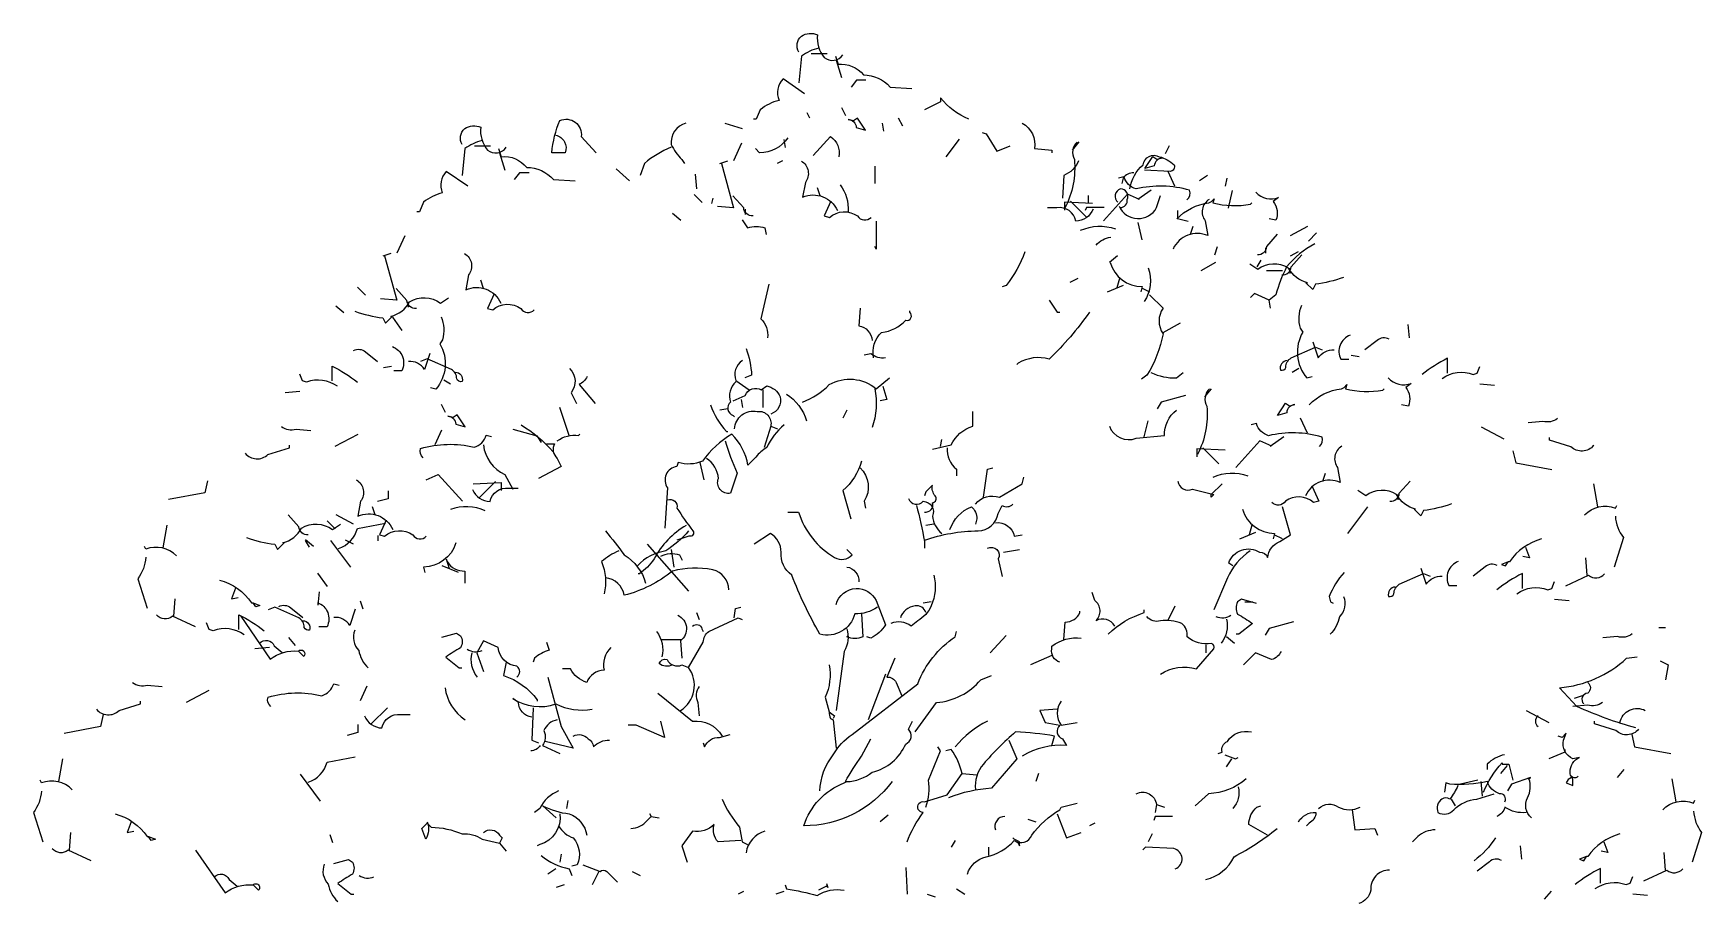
# Model space of a CAD drawing. Header units: millimetres. Extents: x 449.119 to 449.613, y 2605.09 to 2605.348.
import ezdxf

# ---------------------------------------------------------------- set-up
doc = ezdxf.new("R2010")
doc.units = ezdxf.units.MM
doc.header["$LTSCALE"] = 10
doc.layers.add('Vegetais', color=94, linetype='Continuous')

msp = doc.modelspace()

# ---------------------------------------------------------------- linework, layer by layer
at = {"layer": 'Vegetais'}
for points in [[(449.34562, 2605.34198, -0.355026), (449.34641, 2605.34675, -0.242432), (449.35118, 2605.34714, 0.21286), (449.35317, 2605.34039, 0.442368), (449.35873, 2605.34118)], [(449.35158, 2605.34317, 0.099014), (449.34641, 2605.34079), (449.34562, 2605.33284)], [(449.35646, 2605.34079), (449.35725, 2605.3384, -0.255371), (449.3648, 2605.33522, -0.209656), (449.37275, 2605.33165), (449.37911, 2605.33125)], [(449.34732, 2605.32966), (449.34096, 2605.33403, 0.302765), (449.33977, 2605.32767, 0.118973), (449.33421, 2605.32489), (449.33302, 2605.32211), (449.33222, 2605.32211)], [(449.396, 2605.32212, -0.129364), (449.38765, 2605.32848), (449.38765, 2605.32729), (449.38288, 2605.3249)], [(449.36187, 2605.32164), (449.36028, 2605.32204, -0.369919), (449.36267, 2605.31965), (449.36545, 2605.31886), (449.36306, 2605.32243), (449.36187, 2605.32164)], [(449.2458, 2605.31457, -0.355026), (449.24659, 2605.31934, -0.242432), (449.25136, 2605.31974, 0.21286), (449.25335, 2605.31298, 0.442368), (449.25891, 2605.31378)], [(449.27361, 2605.31735, -0.45993), (449.27639, 2605.31219), (449.27242, 2605.31219, -0.078461), (449.2748, 2605.32173, -0.581558), (449.28116, 2605.31696), (449.28553, 2605.31219)], [(449.31215, 2605.32093, 0.35997), (449.30778, 2605.31457, 0.077301), (449.31096, 2605.3102), (449.31176, 2605.30901)], [(449.41189, 2605.32093, -0.324173), (449.41547, 2605.31338), (449.42063, 2605.31298), (449.42063, 2605.31219)], [(449.25176, 2605.31576, 0.099014), (449.24659, 2605.31338), (449.2458, 2605.30543)], [(449.25664, 2605.31338), (449.25743, 2605.311, -0.255371), (449.26498, 2605.30782, -0.209656), (449.27293, 2605.30424), (449.27929, 2605.30384)], [(449.30778, 2605.31378, 0.073669), (449.29984, 2605.30901), (449.29864, 2605.30543)], [(449.34235, 2605.31656, -0.259125), (449.33401, 2605.31219), (449.33282, 2605.31338)], [(449.3499, 2605.31139), (449.35507, 2605.31696, -0.300629), (449.35745, 2605.311)], [(449.42811, 2605.31534, 0.345184), (449.42732, 2605.31017, -0.144333), (449.42454, 2605.29587)], [(449.34638, 2605.30972, -0.445923), (449.34757, 2605.30336), (449.34677, 2605.29899, -0.410477), (449.3571, 2605.29502)], [(449.42858, 2605.3098, -0.195877), (449.42421, 2605.30543), (449.42381, 2605.29868)], [(449.44376, 2605.30146, -0.181885), (449.44773, 2605.30861, -0.535172), (449.4525, 2605.311, -0.119873), (449.45687, 2605.30861, -0.535172), (449.45568, 2605.30663), (449.44813, 2605.30702)], [(449.45181, 2605.31025), (449.4534, 2605.31064, 0.369919), (449.45101, 2605.30826), (449.44823, 2605.30747), (449.45062, 2605.31104), (449.45181, 2605.31025)], [(449.2475, 2605.30225), (449.24114, 2605.30663, 0.302765), (449.23995, 2605.30027, 0.118973), (449.23439, 2605.29749), (449.2332, 2605.29471), (449.2324, 2605.29471)], [(449.35785, 2605.30265, -0.184021), (449.36023, 2605.29471)], [(449.4607, 2605.29825, 0.302765), (449.46149, 2605.30104, 0.131454), (449.4456, 2605.30143, -0.248367), (449.44202, 2605.30501), (449.44043, 2605.30461)], [(449.44495, 2605.30623, 0.265564), (449.44177, 2605.30464), (449.44137, 2605.30305)], [(449.33207, 2605.29343, -0.4142), (449.32929, 2605.29581), (449.32611, 2605.29939)], [(449.35512, 2605.2978), (449.35313, 2605.29343), (449.35472, 2605.29303, -0.344315), (449.36306, 2605.29343, 0.496017), (449.36704, 2605.29303)], [(449.44098, 2605.2959, 0.463791), (449.44296, 2605.29828, 0.566177), (449.44098, 2605.30146, 0.582718), (449.44018, 2605.29749)], [(449.44058, 2605.2963, 0.618027), (449.4517, 2605.2959), (449.4529, 2605.29947)], [(449.4673, 2605.29833, 0.445923), (449.46611, 2605.29197), (449.46691, 2605.2876, 0.410477), (449.45658, 2605.28363)], [(449.45766, 2605.29255, -0.17128), (449.4672, 2605.29731), (449.468, 2605.29771), (449.46879, 2605.29851), (449.46839, 2605.29731, 0.105042), (449.47952, 2605.29692), (449.47992, 2605.29731)], [(449.48111, 2605.30049, 0.312363), (449.48786, 2605.2989), (449.48627, 2605.29771, -0.268112), (449.48707, 2605.29215), (449.48508, 2605.29255)], [(449.43288, 2605.29547, -0.300507), (449.42772, 2605.2919, 0.403961), (449.42215, 2605.29587), (449.41937, 2605.29587)], [(449.32884, 2605.29232), (449.33043, 2605.28994, -0.154739), (449.3356, 2605.28994), (449.336, 2605.28795)], [(449.42916, 2605.28919, -0.192032), (449.43949, 2605.28959)], [(449.48161, 2605.28204, 0.4142), (449.48439, 2605.28442), (449.48757, 2605.288)], [(449.41268, 2605.28278, -0.077942), (449.40712, 2605.27285), (449.40593, 2605.27245)], [(449.43374, 2605.28477, -0.178345), (449.43811, 2605.28716)], [(449.49859, 2605.28517, 0.093674), (449.49025, 2605.27841, 0.048264), (449.48707, 2605.27007), (449.48508, 2605.26848)], [(449.24656, 2605.28231, -0.445923), (449.24775, 2605.27596), (449.24695, 2605.27159, -0.410477), (449.25729, 2605.26761)], [(449.4379, 2605.27965, 0.333328), (449.44744, 2605.2725), (449.44704, 2605.27091)], [(449.44924, 2605.27802, -0.227325), (449.44805, 2605.26808)], [(449.50711, 2605.27521, -0.055847), (449.49876, 2605.27322), (449.49797, 2605.27163), (449.49598, 2605.27362), (449.49638, 2605.27362, -0.201935), (449.49082, 2605.27799, 0.302765), (449.48168, 2605.27759), (449.47929, 2605.27918)], [(449.48883, 2605.276, 0.4142), (449.49161, 2605.27839), (449.49479, 2605.28196)], [(449.33679, 2605.27325), (449.33441, 2605.26292, -0.236053), (449.33639, 2605.25735)], [(449.21397, 2605.26523, 0.055847), (449.22232, 2605.26324), (449.22311, 2605.26165), (449.2251, 2605.26364), (449.2247, 2605.26364, 0.201935), (449.23027, 2605.26801, -0.302765), (449.2394, 2605.26761), (449.24179, 2605.2692)], [(449.23225, 2605.26602, -0.4142), (449.22947, 2605.26841), (449.22629, 2605.27198)], [(449.2553, 2605.27039), (449.25331, 2605.26602), (449.2549, 2605.26563, -0.344315), (449.26325, 2605.26602, 0.496017), (449.26722, 2605.26563)], [(449.44964, 2605.27007), (449.45361, 2605.2661, 0.316574), (449.45361, 2605.25855, -0.08902), (449.44884, 2605.24623), (449.44725, 2605.24504)], [(449.2396, 2605.26353, -0.173203), (449.24, 2605.25678), (449.23921, 2605.25559, -0.321259), (449.23801, 2605.24208), (449.23643, 2605.24247)], [(449.36381, 2605.2661), (449.36341, 2605.26093, -0.335129), (449.36739, 2605.25656)], [(449.36778, 2605.25139, -0.25499), (449.37017, 2605.25894, 0.179001), (449.37732, 2605.26252, 0.80217), (449.37851, 2605.2649), (449.37851, 2605.2653)], [(449.43176, 2605.2649, -0.047058), (449.41984, 2605.251, 0.209167), (449.4107, 2605.2498), (449.4103, 2605.24941)], [(449.49464, 2605.26694, 0.173203), (449.49424, 2605.26018), (449.49504, 2605.25899, 0.321259), (449.49623, 2605.24548), (449.49782, 2605.24588)], [(449.50909, 2605.25812, 0.444946), (449.50631, 2605.25097), (449.5087, 2605.25097)], [(449.21363, 2605.25353, -0.323349), (449.2172, 2605.25313), (449.22078, 2605.25035)], [(449.22515, 2605.25472, -0.444946), (449.22793, 2605.24757), (449.22555, 2605.24757)], [(449.33003, 2605.25418, -0.077942), (449.33162, 2605.24623), (449.32964, 2605.24543)], [(449.49042, 2605.25057, 0.489075), (449.48843, 2605.24779, 0.4142), (449.49002, 2605.24858, -0.276978), (449.49161, 2605.25137), (449.49876, 2605.25455), (449.50075, 2605.25375)], [(449.49797, 2605.25613), (449.49956, 2605.25137, -0.271149), (449.50433, 2605.25375)], [(449.52062, 2605.25693, 0.323349), (449.51704, 2605.25653), (449.51347, 2605.25375)], [(449.20726, 2605.24458), (449.20726, 2605.24895, -0.051849), (449.21481, 2605.24418)], [(449.23628, 2605.25273), (449.23469, 2605.24796, 0.271149), (449.22992, 2605.25035)], [(449.24383, 2605.24717, -0.489075), (449.24581, 2605.24439, -0.4142), (449.24422, 2605.24518, 0.276978), (449.24263, 2605.24796), (449.23548, 2605.25114), (449.23349, 2605.25035)], [(449.2777, 2605.24822, -0.387436), (449.2781, 2605.24106), (449.27969, 2605.23788)], [(449.32896, 2605.25061, 0.362045), (449.32697, 2605.24465), (449.33095, 2605.24187)], [(449.37136, 2605.25139, -0.205246), (449.36699, 2605.25259), (449.365, 2605.25219)], [(449.53796, 2605.24689), (449.53796, 2605.25126, 0.051849), (449.53041, 2605.24649)], [(449.53637, 2605.2453, -0.249771), (449.54551, 2605.24649), (449.5467, 2605.24689), (449.54749, 2605.24887)], [(449.20885, 2605.24299, 0.249771), (449.19971, 2605.24418), (449.19852, 2605.24458), (449.19772, 2605.24657)], [(449.28286, 2605.24583, -0.17128), (449.28048, 2605.24345), (449.28525, 2605.23788)], [(449.32697, 2605.24425, 0.302765), (449.32538, 2605.23829, 0.582718), (449.32618, 2605.23432), (449.32658, 2605.23392)], [(449.34672, 2605.23828, 0.105927), (449.35467, 2605.24345, -0.314423), (449.36858, 2605.24225), (449.37255, 2605.24543)], [(449.45003, 2605.24702, 0.111496), (449.45758, 2605.24543), (449.45957, 2605.24702)], [(449.49692, 2605.23749, -0.17128), (449.50646, 2605.24225), (449.50725, 2605.24265), (449.50805, 2605.24345), (449.50765, 2605.24225, 0.105042), (449.51878, 2605.24186), (449.51917, 2605.24225)], [(449.52037, 2605.24543, 0.312363), (449.52712, 2605.24384), (449.52553, 2605.24265, -0.268112), (449.52633, 2605.23709), (449.52434, 2605.23749)], [(449.32618, 2605.23869), (449.32976, 2605.24028, -0.458542), (449.33452, 2605.24187), (449.33611, 2605.24306, -0.25296), (449.34009, 2605.23988, -0.394608), (449.3373, 2605.23472)], [(449.34196, 2605.24067, -0.180939), (449.34792, 2605.23272)], [(449.36818, 2605.24225, -0.131805), (449.36739, 2605.23073)], [(449.46737, 2605.24223, 0.345184), (449.46658, 2605.23706, -0.144333), (449.4638, 2605.22276)], [(449.24318, 2605.23373), (449.24159, 2605.23413, -0.369919), (449.24397, 2605.23175), (449.24676, 2605.23095), (449.24437, 2605.23453), (449.24318, 2605.23373)], [(449.31942, 2605.2375, 0.105667), (449.32419, 2605.22955), (449.32459, 2605.22955)], [(449.32658, 2605.23035, -0.45993), (449.33333, 2605.23551, -0.525085), (449.3373, 2605.23114), (449.33929, 2605.23035)], [(449.38527, 2605.22437), (449.39083, 2605.22557, -0.219635), (449.39719, 2605.23113), (449.39719, 2605.2355)], [(449.43772, 2605.23113, 0.4142), (449.44566, 2605.22755), (449.45401, 2605.22835, -0.236053), (449.45758, 2605.2359)], [(449.49106, 2605.23713), (449.49265, 2605.23753, 0.369919), (449.49027, 2605.23515), (449.48749, 2605.23435), (449.48987, 2605.23793), (449.49106, 2605.23713)], [(449.57054, 2605.23338, -0.236053), (449.56617, 2605.23258), (449.5618, 2605.23218)], [(449.19223, 2605.23107, 0.236053), (449.1966, 2605.23028), (449.20097, 2605.22988)], [(449.23429, 2605.22174, -0.302765), (449.23349, 2605.22452, -0.131454), (449.24939, 2605.22492, 0.248367), (449.25297, 2605.22849), (449.25455, 2605.2281)], [(449.26328, 2605.23153, -0.076462), (449.27282, 2605.22358)], [(449.27401, 2605.22676, -0.212204), (449.28037, 2605.22835), (449.28076, 2605.22874)], [(449.34128, 2605.23154, 0.109772), (449.33611, 2605.22478, 0.099014), (449.33293, 2605.222), (449.33055, 2605.21962, 0.154739), (449.32578, 2605.22876, 0.100357), (449.31704, 2605.22081, -0.1866), (449.30989, 2605.22041), (449.30949, 2605.21922, 0.563934), (449.30671, 2605.21286), (449.30591, 2605.20094)], [(449.49996, 2605.22514, 0.302765), (449.50075, 2605.22792, 0.131454), (449.48486, 2605.22832, -0.248367), (449.48128, 2605.2319), (449.47969, 2605.2315)], [(449.1815, 2605.22312, 0.429047), (449.18825, 2605.22273), (449.19461, 2605.22471), (449.19461, 2605.22551)], [(449.25215, 2605.22557, 0.264893), (449.25851, 2605.21682), (449.2609, 2605.21245)], [(449.27083, 2605.22596), (449.27321, 2605.22596, 0.343094), (449.27401, 2605.22159), (449.2752, 2605.21921), (449.26845, 2605.21563)], [(449.32379, 2605.22677, 0.03653), (449.32737, 2605.21723), (449.32538, 2605.21127, -0.59523), (449.32181, 2605.21564, 0.236053), (449.31823, 2605.2216)], [(449.38964, 2605.22477, 0.253922), (449.39242, 2605.21841), (449.39242, 2605.21643)], [(449.50656, 2605.22521, 0.445923), (449.50537, 2605.21886), (449.50616, 2605.21449, 0.410477), (449.49583, 2605.21051)], [(449.58127, 2605.22543, -0.429047), (449.57451, 2605.22503), (449.56815, 2605.22702), (449.56815, 2605.22781)], [(449.36421, 2605.2208, -0.154816), (449.35864, 2605.21206), (449.36103, 2605.20371)], [(449.36381, 2605.21881, -0.359619), (449.365, 2605.20888), (449.3654, 2605.20689)], [(449.21452, 2605.21524, -0.445923), (449.21571, 2605.20888), (449.21492, 2605.20451, -0.410477), (449.22525, 2605.20053)], [(449.38288, 2605.2057, 0.548935), (449.38527, 2605.20848, 0.618027), (449.38606, 2605.21047, -0.236053), (449.38527, 2605.21365), (449.38328, 2605.21166), (449.38288, 2605.21047)], [(449.39798, 2605.20808, -0.32045), (449.40513, 2605.21007), (449.41189, 2605.21404), (449.41229, 2605.21603)], [(449.45798, 2605.21484, 0.486771), (449.46235, 2605.21245), (449.46871, 2605.21086), (449.46792, 2605.21007), (449.46792, 2605.21086), (449.47109, 2605.21404)], [(449.46842, 2605.21607, -0.192032), (449.47875, 2605.21647)], [(449.52087, 2605.20892, 0.4142), (449.52365, 2605.21131), (449.52683, 2605.21488)], [(449.24894, 2605.21238, 0.300507), (449.25411, 2605.2088, -0.403961), (449.25967, 2605.21278), (449.26245, 2605.21278)], [(449.30671, 2605.20929, -0.618027), (449.30949, 2605.2069, 0.027756), (449.31426, 2605.20015, -0.720749), (449.31307, 2605.19856), (449.30949, 2605.19737)], [(449.37811, 2605.20967, 0.544022), (449.38249, 2605.20888, -0.535172), (449.38527, 2605.20451, 0.211273), (449.38805, 2605.19934)], [(449.49782, 2605.21329), (449.49981, 2605.20892), (449.49822, 2605.20853, 0.344315), (449.48987, 2605.20892, -0.496017), (449.4859, 2605.20853)], [(449.53914, 2605.20813, -0.055847), (449.5308, 2605.20614), (449.53001, 2605.20455), (449.52802, 2605.20654), (449.52842, 2605.20654, -0.201935), (449.52285, 2605.21091, 0.302765), (449.51371, 2605.21051), (449.51133, 2605.2121)], [(449.20022, 2605.19894, -0.4142), (449.19743, 2605.20133), (449.19426, 2605.2049)], [(449.25267, 2605.2061, 0.192032), (449.24234, 2605.20649)], [(449.34235, 2605.2057), (449.34553, 2605.2057, 0.183685), (449.35626, 2605.19219, 0.345184), (449.36143, 2605.19298), (449.35984, 2605.19457)], [(449.3805, 2605.20769, -0.023788), (449.38288, 2605.19696), (449.38288, 2605.19497)], [(449.38288, 2605.19735, -0.08136), (449.39878, 2605.20014, 0.35553), (449.40474, 2605.2053), (449.40593, 2605.20769, 0.369919), (449.40911, 2605.20808)], [(449.39043, 2605.20053, -0.211075), (449.39679, 2605.20729, -0.226822), (449.39838, 2605.20371), (449.39798, 2605.20212)], [(449.47427, 2605.1898), (449.47308, 2605.1906, -0.48967), (449.48222, 2605.19378, -0.386597), (449.4846, 2605.19219, -0.276978), (449.48818, 2605.19696), (449.49136, 2605.19894), (449.48898, 2605.20729)], [(449.47716, 2605.20654, 0.333328), (449.48669, 2605.19939), (449.4863, 2605.1978)], [(449.57855, 2605.20488, -0.299759), (449.58769, 2605.20686), (449.58808, 2605.20766)], [(449.58769, 2605.20448, 0.151367), (449.59007, 2605.19812), (449.58729, 2605.18938)], [(449.18194, 2605.19815, 0.055847), (449.19028, 2605.19616), (449.19108, 2605.19457), (449.19306, 2605.19656), (449.19267, 2605.19656, 0.201935), (449.19823, 2605.20093, -0.302765), (449.20737, 2605.20053), (449.20975, 2605.20212)], [(449.20921, 2605.1949, 0.253433), (449.21477, 2605.20086), (449.22311, 2605.20245)], [(449.22326, 2605.20331), (449.22128, 2605.19894), (449.22286, 2605.19855, -0.344315), (449.23121, 2605.19894, 0.496017), (449.23518, 2605.19855)], [(449.28831, 2605.20014, -0.01561), (449.29388, 2605.19298, -0.189377), (449.30023, 2605.18464)], [(449.31295, 2605.20014, -0.07106), (449.30619, 2605.19418, 0.170273), (449.29785, 2605.1898)], [(449.31227, 2605.20174, 0.14212), (449.30274, 2605.1918, -0.090897), (449.29836, 2605.18743), (449.29797, 2605.18743)], [(449.36898, 2605.17749, -0.147995), (449.36222, 2605.1755, -0.417343), (449.35189, 2605.16954, -0.03801), (449.34354, 2605.18702, -0.261322), (449.34037, 2605.19378, 0.276978), (449.33719, 2605.19934), (449.33242, 2605.19616)], [(449.40394, 2605.20252, -0.403961), (449.40951, 2605.19855), (449.41189, 2605.19894)], [(449.16118, 2605.19271, 0.299759), (449.15204, 2605.19469), (449.15165, 2605.19549)], [(449.24392, 2605.19656, -0.333328), (449.23439, 2605.18941), (449.23479, 2605.18782)], [(449.29229, 2605.19418, 0.078461), (449.28712, 2605.191, -0.165543), (449.28792, 2605.18146)], [(449.40156, 2605.19497, -0.75), (449.40474, 2605.19179), (449.40593, 2605.18663)], [(449.47944, 2605.19418, 0.136459), (449.47268, 2605.18623), (449.46871, 2605.17669)], [(449.56583, 2605.19772, 0.178345), (449.5563, 2605.19097), (449.5559, 2605.19097)], [(449.15204, 2605.19231, -0.151367), (449.14966, 2605.18595), (449.15244, 2605.17721)], [(449.24143, 2605.191, 0.276978), (449.24659, 2605.18822), (449.24659, 2605.18464)], [(449.32487, 2605.18265, 0.343094), (449.3201, 2605.18861, 0.102509), (449.30818, 2605.18822, -0.111099), (449.29388, 2605.18106, 0.334427), (449.28831, 2605.18623)], [(449.30472, 2605.1926, -0.207977), (449.31028, 2605.193), (449.31108, 2605.19141)], [(449.35984, 2605.18941, -0.392685), (449.36341, 2605.18504)], [(449.53001, 2605.18905), (449.53159, 2605.18429, -0.271149), (449.53636, 2605.18667)], [(449.54113, 2605.19104, 0.444946), (449.53835, 2605.18389), (449.54073, 2605.18389)], [(449.55265, 2605.18985, 0.323349), (449.54908, 2605.18945), (449.5455, 2605.18667)], [(449.1739, 2605.18555, -0.178345), (449.18343, 2605.1788), (449.18383, 2605.1788)], [(449.38566, 2605.18702, -0.169403), (449.38487, 2605.17788, -0.162277), (449.3809, 2605.17351), (449.37891, 2605.17192, 0.255692), (449.37295, 2605.17272)], [(449.50725, 2605.18782, 0.090164), (449.50288, 2605.18067), (449.50328, 2605.17908), (449.50407, 2605.17868)], [(449.52246, 2605.18349, 0.489075), (449.52047, 2605.18071, 0.4142), (449.52206, 2605.18151, -0.276978), (449.52365, 2605.18429), (449.5308, 2605.18747), (449.53279, 2605.18667)], [(449.56012, 2605.18309), (449.56012, 2605.18747, 0.051849), (449.55257, 2605.1827)], [(449.55853, 2605.18151, -0.249771), (449.56767, 2605.1827), (449.56886, 2605.18309), (449.56966, 2605.18508)], [(449.57298, 2605.18382), (449.57974, 2605.187, 0.4142), (449.58451, 2605.18739)], [(449.20299, 2605.17887, -0.444946), (449.20577, 2605.17172), (449.20338, 2605.17172)], [(449.35666, 2605.17828, -0.319077), (449.36262, 2605.18305, -0.288361), (449.36858, 2605.17947), (449.37136, 2605.17232, -0.138779), (449.36699, 2605.16835), (449.3658, 2605.16874)], [(449.43931, 2605.17192, 0.40065), (449.43374, 2605.17351, 0.469498), (449.43335, 2605.17947), (449.43255, 2605.18186)], [(449.48128, 2605.17865), (449.47691, 2605.17984), (449.47572, 2605.17905, 0.248367), (449.47572, 2605.17547, -0.023788), (449.48009, 2605.17269), (449.47611, 2605.16951), (449.47532, 2605.16951)], [(449.50711, 2605.18064, -0.300247), (449.50592, 2605.17468, -0.159302), (449.50313, 2605.16951)], [(449.16675, 2605.17165), (449.15999, 2605.17482, -0.4142), (449.15522, 2605.17522)], [(449.17961, 2605.17092), (449.17961, 2605.17529, -0.051849), (449.18716, 2605.17053)], [(449.18019, 2605.17482), (449.18893, 2605.16211, -0.188675), (449.19727, 2605.16449)], [(449.19863, 2605.17351, -0.489075), (449.20061, 2605.17073, -0.4142), (449.19902, 2605.17153, 0.276978), (449.19743, 2605.17431), (449.19028, 2605.17749), (449.1883, 2605.17669)], [(449.19146, 2605.17768, -0.323349), (449.19504, 2605.17728), (449.19862, 2605.1745)], [(449.21411, 2605.17688), (449.21252, 2605.17212, 0.271149), (449.20775, 2605.1745)], [(449.30977, 2605.1751, -0.566177), (449.31056, 2605.16755), (449.31096, 2605.16239)], [(449.31056, 2605.14689, 0.434082), (449.31295, 2605.15961), (449.31732, 2605.16716, -0.201935), (449.31891, 2605.17033), (449.32765, 2605.17431), (449.32884, 2605.17391)], [(449.36421, 2605.1755), (449.3646, 2605.16874, -0.219635), (449.35984, 2605.16874), (449.36023, 2605.16914)], [(449.38328, 2605.1759, 0.38205), (449.3801, 2605.17788, 0.297256), (449.37573, 2605.17431)], [(449.42421, 2605.16795), (449.4246, 2605.17312, 0.302765), (449.42898, 2605.1759), (449.42898, 2605.17629)], [(449.43732, 2605.16954, -0.117981), (449.44805, 2605.1759), (449.44805, 2605.17669)], [(449.45282, 2605.15762, -0.222809), (449.46354, 2605.15921), (449.46871, 2605.16517, 0.4142), (449.46792, 2605.16676, -0.236053), (449.46076, 2605.16874, 0.243835), (449.45917, 2605.17272, 0.109772), (449.45282, 2605.17351, -0.333328), (449.44884, 2605.17471)], [(449.47373, 2605.17507, -0.265564), (449.46936, 2605.17468)], [(449.47239, 2605.17396, -0.236053), (449.4708, 2605.1668)], [(449.1812, 2605.16933, 0.249771), (449.17206, 2605.17053), (449.17087, 2605.17092), (449.17007, 2605.17291)], [(449.21397, 2605.17066, 0.300247), (449.21517, 2605.1647, 0.159302), (449.21795, 2605.15953)], [(449.2398, 2605.16867), (449.24417, 2605.16986), (449.24537, 2605.16907, -0.248367), (449.24537, 2605.16549, 0.023788), (449.24099, 2605.16271), (449.24497, 2605.15953), (449.24576, 2605.15953)], [(449.30341, 2605.17033, -0.236053), (449.305, 2605.16278)], [(449.31414, 2605.17192, -0.566177), (449.31692, 2605.17113), (449.31732, 2605.17033)], [(449.35189, 2605.12305, -0.163834), (449.35586, 2605.13378, -0.125641), (449.36143, 2605.13974), (449.3809, 2605.15484, -0.154633), (449.39202, 2605.16874), (449.39242, 2605.17033)], [(449.35984, 2605.17113, -0.220123), (449.35904, 2605.16437), (449.35666, 2605.14689)], [(449.5927, 2605.16958, -0.236053), (449.58833, 2605.16879), (449.58396, 2605.16839)], [(449.18575, 2605.16688, -0.535172), (449.19012, 2605.16608), (449.19251, 2605.1641)], [(449.19727, 2605.16449, -1), (449.19886, 2605.1629), (449.19727, 2605.16449)], [(449.24735, 2605.1651, 0.265564), (449.25172, 2605.1647)], [(449.26209, 2605.15682, 0.5), (449.26209, 2605.16, -0.358765), (449.25652, 2605.16557), (449.25215, 2605.16755), (449.25017, 2605.16398), (449.25215, 2605.15841)], [(449.27083, 2605.16716), (449.27162, 2605.16477, 0.104111), (449.26725, 2605.16239), (449.26686, 2605.1612)], [(449.2899, 2605.16557, 0.259125), (449.28792, 2605.15881, 0.302765), (449.28275, 2605.15524, -0.201935), (449.27798, 2605.15921), (449.2756, 2605.15921)], [(449.42301, 2605.1612, -0.382629), (449.42063, 2605.16517), (449.42063, 2605.16596, -0.192581), (449.42937, 2605.16835)], [(449.48858, 2605.16437, -0.236053), (449.4858, 2605.16199), (449.48103, 2605.16398), (449.47745, 2605.1604)], [(449.24869, 2605.16398, 0.236053), (449.25028, 2605.15682)], [(449.25891, 2605.1612), (449.25811, 2605.15722, -0.162277), (449.26805, 2605.15007), (449.26805, 2605.14967)], [(449.30818, 2605.1604, -0.291199), (449.30421, 2605.1608, -0.4142), (449.30659, 2605.16199, 0.4142), (449.31096, 2605.1604), (449.31295, 2605.15961)], [(449.35467, 2605.1604, -0.146759), (449.35348, 2605.15086), (449.35467, 2605.14649), (449.35626, 2605.1453), (449.35586, 2605.14451)], [(449.37414, 2605.16239), (449.37176, 2605.15682, -0.276978), (449.37454, 2605.15524), (449.37613, 2605.15126)], [(449.59379, 2605.14173, -0.040146), (449.57631, 2605.14808), (449.57114, 2605.15365, 0.168442), (449.59101, 2605.16239), (449.59419, 2605.16278)], [(449.14812, 2605.15522, 0.236053), (449.15249, 2605.15443), (449.15687, 2605.15403)], [(449.18909, 2605.14808, -0.302765), (449.1883, 2605.15086, -0.131454), (449.20419, 2605.15126, 0.248367), (449.20777, 2605.15484), (449.20935, 2605.15444)], [(449.3801, 2605.14053), (449.38646, 2605.14927, 0.204681), (449.39957, 2605.15603), (449.40275, 2605.15722)], [(449.57949, 2605.15524, -0.5), (449.57949, 2605.15206, 0.630219), (449.5783, 2605.14888)], [(449.1374, 2605.14727, 0.429047), (449.14415, 2605.14688), (449.15051, 2605.14886), (449.15051, 2605.14966)], [(449.24075, 2605.15365, 0.213242), (449.24671, 2605.14411)], [(449.26646, 2605.1449, -0.359619), (449.26249, 2605.14927), (449.2609, 2605.15047, 0.240387), (449.27361, 2605.14888, 0.162277), (449.28434, 2605.14729)], [(449.30381, 2605.15206), (449.31414, 2605.14371, -0.306625), (449.32288, 2605.13934)], [(449.31613, 2605.15404, 0.302765), (449.31573, 2605.14927), (449.31613, 2605.1453)], [(449.42341, 2605.14967, 0.337067), (449.42341, 2605.14252), (449.42818, 2605.14331)], [(449.58386, 2605.14929, -0.236053), (449.57949, 2605.14849), (449.57512, 2605.14809)], [(449.2169, 2605.1453, 0.300507), (449.22207, 2605.14173, -0.403961), (449.22763, 2605.1457), (449.23041, 2605.1457)], [(449.35467, 2605.14649, 0.162277), (449.35507, 2605.14451), (449.35586, 2605.14411), (449.35666, 2605.13576)], [(449.42222, 2605.14729), (449.41705, 2605.14689), (449.41864, 2605.14331), (449.42301, 2605.14252, 0.582718), (449.42381, 2605.13855), (449.425, 2605.13656, 0.153336), (449.41189, 2605.13338)], [(449.56479, 2605.1453, 0.5), (449.56479, 2605.14212)], [(449.58902, 2605.14331, -0.506485), (449.59657, 2605.14689)], [(449.27401, 2605.14411, 0.25296), (449.27003, 2605.14093, -0.2798), (449.26964, 2605.13656), (449.2748, 2605.13418)], [(449.27878, 2605.13934, -0.336868), (449.28315, 2605.13855, -0.236053), (449.28474, 2605.13616, -0.201935), (449.28951, 2605.13815)], [(449.31732, 2605.13735), (449.31772, 2605.13616, -0.319077), (449.32209, 2605.13894), (449.32527, 2605.13974)], [(449.37335, 2605.12583, -0.233231), (449.34712, 2605.11272, -0.22673), (449.35904, 2605.12543), (449.35984, 2605.12583, 0.162277), (449.36739, 2605.12861, 0.236053), (449.37732, 2605.13696, 0.544022), (449.37811, 2605.14133), (449.37931, 2605.14371)], [(449.40156, 2605.14371, 0.107437), (449.39202, 2605.13616)], [(449.42063, 2605.13656), (449.42143, 2605.13934, 0.030624), (449.4099, 2605.14053, 0.043549), (449.40037, 2605.131, 0.206573), (449.39798, 2605.12345)], [(449.4699, 2605.13418), (449.47109, 2605.13457, -0.350769), (449.47268, 2605.13775, -0.319199), (449.47984, 2605.14053)], [(449.57671, 2605.12742, -0.80217), (449.57432, 2605.12861, -0.319077), (449.5771, 2605.13298), (449.57512, 2605.13259, -0.364258), (449.57233, 2605.13815), (449.57313, 2605.14014), (449.57194, 2605.13894), (449.57075, 2605.13934)], [(449.59459, 2605.14134, -0.429047), (449.58784, 2605.14094), (449.58148, 2605.14293), (449.58148, 2605.14372)], [(449.26896, 2605.13656, -0.276978), (449.26618, 2605.13497)], [(449.35944, 2605.12583, -0.023788), (449.36421, 2605.13338), (449.36699, 2605.13855)], [(449.38328, 2605.11828, 0.123093), (449.38407, 2605.12623), (449.38765, 2605.13497), (449.38686, 2605.13616)], [(449.39401, 2605.12822, 0.092926), (449.39083, 2605.13537), (449.38924, 2605.13497)], [(449.40792, 2605.13815), (449.4103, 2605.13259), (449.40275, 2605.12384, 0.076889), (449.39003, 2605.12106)], [(449.2002, 2605.12563, 0.253433), (449.20577, 2605.13159), (449.21411, 2605.13318)], [(449.54858, 2605.12265, -0.090164), (449.55414, 2605.13139), (449.55414, 2605.131), (449.55613, 2605.131), (449.55732, 2605.12623)], [(449.55486, 2605.13379, 0.15036), (449.54969, 2605.13101), (449.54969, 2605.12942)], [(449.13024, 2605.12343, 0.299759), (449.1211, 2605.12542), (449.12071, 2605.12621)], [(449.37772, 2605.10795, -0.07016), (449.38249, 2605.11669, -1.144211), (449.38288, 2605.11987), (449.38964, 2605.12186), (449.39401, 2605.12822), (449.39838, 2605.12782)], [(449.47825, 2605.12663, -0.169403), (449.46712, 2605.12225), (449.46315, 2605.11868)], [(449.54103, 2605.12464, -0.062256), (449.53864, 2605.12067, 0.333328), (449.53626, 2605.12067, 0.333328), (449.53507, 2605.11669, 0.355026), (449.53984, 2605.11749, -0.178345), (449.54659, 2605.12067), (449.55176, 2605.12225)], [(449.55494, 2605.11987, 0.618027), (449.55335, 2605.12225, -0.248367), (449.54977, 2605.12583, -0.062256), (449.53864, 2605.12504), (449.53745, 2605.12543), (449.53705, 2605.12265)], [(449.56288, 2605.1151, -0.364258), (449.56169, 2605.12106, 0.207977), (449.56209, 2605.12663), (449.56249, 2605.12702), (449.55692, 2605.12504), (449.55573, 2605.12305)], [(449.57472, 2605.12702, 0.265564), (449.57313, 2605.12543), (449.57512, 2605.12464), (449.57512, 2605.12663), (449.57472, 2605.12702)], [(449.1211, 2605.12304, -0.151367), (449.11872, 2605.11668), (449.1215, 2605.10794)], [(449.27441, 2605.12305, 0.183273), (449.26884, 2605.11788), (449.26725, 2605.11669)], [(449.32288, 2605.12067, 0.07106), (449.32805, 2605.11232), (449.32884, 2605.10795), (449.33043, 2605.10716)], [(449.44566, 2605.12225, -0.52124), (449.45162, 2605.11908), (449.45401, 2605.11828)], [(449.47586, 2605.12424, -0.265564), (449.47427, 2605.11788)], [(449.60174, 2605.1175, -0.299759), (449.61088, 2605.11948), (449.61128, 2605.12028)], [(449.14296, 2605.11628, -0.178345), (449.15249, 2605.10953), (449.15289, 2605.10953)], [(449.2748, 2605.11629, -0.374222), (449.26884, 2605.10716), (449.26805, 2605.10676)], [(449.26964, 2605.11868, 0.091797), (449.27758, 2605.11629, -0.275284), (449.28275, 2605.10994)], [(449.29586, 2605.11192, 0.21463), (449.30063, 2605.11431), (449.30182, 2605.1155), (449.30143, 2605.11629), (449.30182, 2605.1155), (449.30421, 2605.1151)], [(449.3956, 2605.09841, -0.261322), (449.40116, 2605.10358, 0.162277), (449.40951, 2605.10835, 0.489075), (449.41467, 2605.10994, -0.102448), (449.42301, 2605.11749), (449.42341, 2605.11828), (449.42818, 2605.11947)], [(449.40672, 2605.1155, 0.523941), (449.40394, 2605.11153)], [(449.4846, 2605.10994), (449.47904, 2605.11312, -0.218246), (449.48143, 2605.11828), (449.48262, 2605.11868)], [(449.49374, 2605.11391, -0.278625), (449.49891, 2605.11669, -0.276978), (449.49692, 2605.11351), (449.49613, 2605.11272)], [(449.4997, 2605.11788, -0.355026), (449.50566, 2605.11828, 0.253723), (449.51202, 2605.11828)], [(449.56129, 2605.11669, -0.192581), (449.55494, 2605.11828, -0.236053), (449.55255, 2605.1155)], [(449.61088, 2605.1171, 0.151367), (449.61327, 2605.11074), (449.61049, 2605.102)], [(449.23547, 2605.11391, -0.225418), (449.23507, 2605.10874), (449.23388, 2605.11192), (449.23547, 2605.11351), (449.23666, 2605.11232, -0.099731), (449.2458, 2605.11033, -0.178345), (449.25176, 2605.10874), (449.25692, 2605.10755)], [(449.25215, 2605.11073, -0.482834), (449.25692, 2605.10994), (449.25772, 2605.10914), (449.25692, 2605.10755), (449.25891, 2605.10517)], [(449.27441, 2605.11272, 0.186462), (449.27878, 2605.10914, -0.280411), (449.27997, 2605.1012), (449.27838, 2605.1008)], [(449.32845, 2605.10835), (449.32169, 2605.10795, -0.236053), (449.3205, 2605.11312, -0.24913), (449.31414, 2605.11113), (449.31096, 2605.10676), (449.31255, 2605.10199)], [(449.3356, 2605.11113, 0.300171), (449.33003, 2605.10477)], [(449.46633, 2605.09682, 0.228561), (449.47467, 2605.10358, 0.050552), (449.48739, 2605.11192)], [(449.53427, 2605.11153, 0.178864), (449.52911, 2605.10954), (449.52752, 2605.10795)], [(449.58903, 2605.11034, 0.178345), (449.57949, 2605.10359), (449.5791, 2605.10359)], [(449.13581, 2605.10237), (449.12905, 2605.10555, -0.4142), (449.12428, 2605.10595)], [(449.1668, 2605.10555), (449.17554, 2605.09284, -0.188675), (449.18389, 2605.09522)], [(449.40951, 2605.10835, -0.265564), (449.41109, 2605.10676), (449.41109, 2605.10795), (449.40951, 2605.10874), (449.40911, 2605.10914)], [(449.45719, 2605.1, 0.754288), (449.45679, 2605.10596), (449.44845, 2605.10636), (449.44765, 2605.10557)], [(449.55215, 2605.10914, -0.088837), (449.5458, 2605.10239)], [(449.20497, 2605.10139, 0.300247), (449.20616, 2605.09543, 0.159302), (449.20895, 2605.09026)], [(449.20777, 2605.10159), (449.21214, 2605.10278), (449.21333, 2605.10199, -0.248367), (449.21333, 2605.09841, 0.023788), (449.20896, 2605.09563), (449.21293, 2605.09245), (449.21373, 2605.09245)], [(449.26924, 2605.10398, 0.138504), (449.27758, 2605.1), (449.27838, 2605.09802)], [(449.28156, 2605.1012), (449.28672, 2605.09921, -0.4142), (449.28871, 2605.09921), (449.29189, 2605.09603)], [(449.55391, 2605.10247, 0.323349), (449.55034, 2605.10207), (449.54676, 2605.09929)], [(449.58332, 2605.09572), (449.58332, 2605.10009, 0.051849), (449.57577, 2605.09532)], [(449.59618, 2605.09644), (449.60294, 2605.09962, 0.4142), (449.6077, 2605.10001)], [(449.17236, 2605.09761, -0.535172), (449.17673, 2605.09681), (449.17912, 2605.09482)], [(449.18389, 2605.09522, -1), (449.18547, 2605.09363), (449.18389, 2605.09522)], [(449.21532, 2605.09802, 0.265564), (449.21969, 2605.09762)], [(449.34156, 2605.09524), (449.34196, 2605.09404, -0.032562), (449.35109, 2605.09206, -0.192581), (449.35904, 2605.09365)], [(449.52076, 2605.09961, 0.447479), (449.5152, 2605.09365, -0.265564), (449.51162, 2605.08967)], [(449.58173, 2605.09413, -0.249771), (449.59087, 2605.09532), (449.59206, 2605.09572), (449.59285, 2605.0977)]]:
    msp.add_lwpolyline(points, format="xyb", dxfattribs=at)
for points in [[(449.34931, 2605.34158), (449.35407, 2605.34158)], [(449.35674, 2605.33959), (449.35833, 2605.33443)], [(449.36548, 2605.33363), (449.3627, 2605.33363), (449.36111, 2605.33165)], [(449.348, 2605.3241), (449.34879, 2605.32251)], [(449.3583, 2605.32561), (449.35949, 2605.32323)], [(449.37513, 2605.32251), (449.37633, 2605.32012)], [(449.32368, 2605.32093), (449.32884, 2605.31934)], [(449.37037, 2605.32092), (449.37076, 2605.31853)], [(449.39997, 2605.31815), (449.40116, 2605.31775), (449.40434, 2605.31259), (449.40513, 2605.31298), (449.40831, 2605.31418)], [(449.24949, 2605.31418), (449.25426, 2605.31418)], [(449.32864, 2605.31496), (449.32626, 2605.30979)], [(449.34121, 2605.31608), (449.34161, 2605.31369)], [(449.39321, 2605.31616), (449.38924, 2605.311)], [(449.42866, 2605.31537), (449.42667, 2605.31298)], [(449.45538, 2605.31422), (449.45419, 2605.31184)], [(449.25692, 2605.31219), (449.25851, 2605.30702)], [(449.29149, 2605.30742), (449.29547, 2605.30384)], [(449.32268, 2605.309), (449.32626, 2605.29588), (449.32149, 2605.29628)], [(449.32452, 2605.30972), (449.32214, 2605.30892)], [(449.34076, 2605.3098), (449.33917, 2605.30901)], [(449.36818, 2605.30822), (449.36818, 2605.30305)], [(449.26566, 2605.30623), (449.26288, 2605.30623), (449.26129, 2605.30424)], [(449.31494, 2605.30583), (449.31533, 2605.30146)], [(449.45712, 2605.30223), (449.45513, 2605.3066)], [(449.4668, 2605.30543), (449.46442, 2605.30384)], [(449.47247, 2605.30468), (449.47207, 2605.3023)], [(449.31459, 2605.29979), (449.31697, 2605.2974)], [(449.3201, 2605.29868), (449.3197, 2605.29709)], [(449.35194, 2605.29939), (449.35114, 2605.30177)], [(449.43273, 2605.29713), (449.42439, 2605.29753), (449.42439, 2605.29515)], [(449.42613, 2605.29786), (449.4309, 2605.29309)], [(449.43136, 2605.29947), (449.43136, 2605.29709)], [(449.44664, 2605.29833), (449.44307, 2605.29992), (449.43591, 2605.29197)], [(449.45011, 2605.30106), (449.44614, 2605.29828)], [(449.47406, 2605.30094), (449.47287, 2605.29577)], [(449.30823, 2605.29422), (449.31061, 2605.29224)], [(449.32969, 2605.29541), (449.32969, 2605.29383)], [(449.43613, 2605.2959), (449.43096, 2605.2959), (449.43056, 2605.2951)], [(449.45792, 2605.29508), (449.45792, 2605.29269), (449.46109, 2605.2919)], [(449.36858, 2605.29192), (449.36858, 2605.28358), (449.36818, 2605.28437)], [(449.44614, 2605.29153), (449.44733, 2605.28636)], [(449.46174, 2605.288), (449.46254, 2605.29038)], [(449.49646, 2605.29031), (449.49129, 2605.28753)], [(449.49909, 2605.28839), (449.49671, 2605.28601)], [(449.22883, 2605.28755), (449.22644, 2605.28239)], [(449.46896, 2605.28196), (449.46976, 2605.28435)], [(449.48399, 2605.28402), (449.48399, 2605.28243)], [(449.49368, 2605.28276), (449.49129, 2605.28157)], [(449.22286, 2605.28159), (449.22644, 2605.26848), (449.22167, 2605.26888)], [(449.2247, 2605.28231), (449.22232, 2605.28152)], [(449.4401, 2605.28159), (449.43772, 2605.27961)], [(449.46919, 2605.27961), (449.46482, 2605.27722)], [(449.48255, 2605.28037), (449.48136, 2605.27839)], [(449.49121, 2605.27799), (449.49121, 2605.2764)], [(449.25212, 2605.27198), (449.25133, 2605.27437)], [(449.42836, 2605.27488), (449.42598, 2605.27369)], [(449.43711, 2605.27091), (449.44187, 2605.2729)], [(449.44068, 2605.27488), (449.43989, 2605.2721)], [(449.48906, 2605.27722), (449.48429, 2605.27722)], [(449.21477, 2605.27238), (449.21715, 2605.27)], [(449.22987, 2605.26801), (449.22987, 2605.26642)], [(449.41984, 2605.26848), (449.42222, 2605.2649), (449.42301, 2605.2649)], [(449.44972, 2605.27086), (449.44733, 2605.27206)], [(449.48548, 2605.2661), (449.48508, 2605.26848), (449.48071, 2605.27047), (449.47952, 2605.26928)], [(449.20841, 2605.26682), (449.2108, 2605.26483)], [(449.22515, 2605.26346), (449.22793, 2605.25949)], [(449.45361, 2605.25894), (449.45878, 2605.26173)], [(449.52618, 2605.2613), (449.52658, 2605.25733)], [(449.2249, 2605.24883), (449.22252, 2605.24843)], [(449.49385, 2605.24826), (449.49186, 2605.24707)], [(449.50934, 2605.25223), (449.51173, 2605.25184)], [(449.2404, 2605.24486), (449.24239, 2605.24367)], [(449.54749, 2605.24371), (449.55186, 2605.24331)], [(449.19772, 2605.2414), (449.19335, 2605.241)], [(449.32856, 2605.23909), (449.32896, 2605.2367)], [(449.33492, 2605.24187), (449.33492, 2605.2367)], [(449.37056, 2605.24305), (449.37176, 2605.23908), (449.36977, 2605.23868)], [(449.46022, 2605.24024), (449.45307, 2605.23825), (449.45188, 2605.23627)], [(449.46792, 2605.24225), (449.46593, 2605.23987)], [(449.2396, 2605.23771), (449.2408, 2605.23532)], [(449.27758, 2605.22835), (449.2748, 2605.23669)], [(449.32459, 2605.23631), (449.32221, 2605.23591)], [(449.35984, 2605.2359), (449.35864, 2605.23351)], [(449.49638, 2605.22911), (449.49439, 2605.23349)], [(449.21488, 2605.22869), (449.20812, 2605.22511)], [(449.23787, 2605.22571), (449.23985, 2605.23008)], [(449.26086, 2605.23026), (449.26801, 2605.22828), (449.26921, 2605.22629)], [(449.3373, 2605.23114), (449.33532, 2605.22478)], [(449.44805, 2605.22795), (449.44924, 2605.23272)], [(449.54789, 2605.23099), (449.55464, 2605.22742)], [(449.38765, 2605.22517), (449.38805, 2605.22716)], [(449.47199, 2605.22402), (449.46365, 2605.22442), (449.46365, 2605.22204)], [(449.46539, 2605.22474), (449.47015, 2605.21998)], [(449.4859, 2605.22521), (449.48232, 2605.2268), (449.47517, 2605.21886)], [(449.48937, 2605.22795), (449.4854, 2605.22517)], [(449.55734, 2605.22384), (449.55814, 2605.22026), (449.56886, 2605.21828)], [(449.31625, 2605.22041), (449.31744, 2605.21525)], [(449.40037, 2605.21007), (449.40156, 2605.21841), (449.40315, 2605.21881)], [(449.17032, 2605.21496), (449.16953, 2605.21138), (449.1588, 2605.20939)], [(449.23518, 2605.21524), (449.23876, 2605.21682), (449.24591, 2605.20888)], [(449.24909, 2605.21404), (449.25743, 2605.21444), (449.25743, 2605.21206)], [(449.2557, 2605.21477), (449.25093, 2605.21)], [(449.501, 2605.21488), (449.50179, 2605.21727)], [(449.58252, 2605.20726), (449.58133, 2605.21402)], [(449.22391, 2605.21198), (449.22391, 2605.2096), (449.22073, 2605.2088)], [(449.52325, 2605.21091), (449.52325, 2605.20932)], [(449.2084, 2605.20502), (449.21357, 2605.20224)], [(449.22008, 2605.2049), (449.21929, 2605.20729)], [(449.51426, 2605.20726), (449.5083, 2605.19931)], [(449.15721, 2605.19509), (449.1584, 2605.20184)], [(449.20577, 2605.20311), (449.20815, 2605.20072)], [(449.22087, 2605.19874), (449.22087, 2605.19715)], [(449.38566, 2605.20212), (449.38328, 2605.20173)], [(449.47636, 2605.1978), (449.48113, 2605.19978)], [(449.47994, 2605.20177), (449.47914, 2605.19899)], [(449.48898, 2605.19775), (449.48659, 2605.19894)], [(449.19927, 2605.19728), (449.20046, 2605.19529)], [(449.19941, 2605.19755), (449.20179, 2605.19556)], [(449.20682, 2605.19728), (449.21278, 2605.18933)], [(449.21118, 2605.19747), (449.21357, 2605.19628)], [(449.30063, 2605.19616), (449.31295, 2605.18225)], [(449.30778, 2605.19457), (449.30858, 2605.18941)], [(449.40633, 2605.19378), (449.41109, 2605.19457)], [(449.56106, 2605.19534), (449.56226, 2605.19216), (449.56027, 2605.19256)], [(449.24472, 2605.18782), (449.23995, 2605.1898)], [(449.24114, 2605.19179), (449.24194, 2605.18901)], [(449.5559, 2605.19097), (449.55391, 2605.19017), (449.5551, 2605.18978), (449.5559, 2605.19097)], [(449.57934, 2605.187), (449.57894, 2605.19216)], [(449.20299, 2605.18761), (449.20577, 2605.18364)], [(449.16039, 2605.17482), (449.16079, 2605.17999)], [(449.17867, 2605.18317), (449.17747, 2605.17999), (449.17946, 2605.18039)], [(449.20345, 2605.18205), (449.20305, 2605.17808)], [(449.21556, 2605.1794), (449.21636, 2605.17702)], [(449.38487, 2605.17908), (449.38249, 2605.17868)], [(449.47785, 2605.17908), (449.48023, 2605.17908)], [(449.56966, 2605.17992), (449.57403, 2605.17952)], [(449.18383, 2605.1788), (449.18582, 2605.178), (449.18463, 2605.17761), (449.18383, 2605.1788)], [(449.31533, 2605.1759), (449.31613, 2605.17391)], [(449.32646, 2605.17431), (449.32686, 2605.17709), (449.32845, 2605.17749)], [(449.4552, 2605.17391), (449.45719, 2605.17788)], [(449.40712, 2605.16914), (449.40235, 2605.16398)], [(449.49226, 2605.17316), (449.4851, 2605.17117), (449.48391, 2605.16919)], [(449.60055, 2605.17153), (449.60253, 2605.17153)], [(449.18872, 2605.16555), (449.18435, 2605.16515)], [(449.19431, 2605.16854), (449.1963, 2605.16616)], [(449.305, 2605.16795), (449.31096, 2605.16795)], [(449.46633, 2605.16636), (449.46633, 2605.16398)], [(449.47239, 2605.16879), (449.47477, 2605.1668)], [(449.42063, 2605.16318), (449.41427, 2605.1604)], [(449.60094, 2605.16159), (449.60333, 2605.1604), (449.60253, 2605.15603)], [(449.2157, 2605.14986), (449.21769, 2605.15423)], [(449.27123, 2605.15682), (449.2752, 2605.14212), (449.27878, 2605.13576), (449.27043, 2605.13775)], [(449.37136, 2605.15762), (449.36619, 2605.14411)], [(449.17077, 2605.15284), (449.16402, 2605.14926)], [(449.5779, 2605.15126), (449.57551, 2605.15047)], [(449.13938, 2605.14568), (449.13859, 2605.14211), (449.12786, 2605.14012)], [(449.22366, 2605.14769), (449.21889, 2605.14292)], [(449.26686, 2605.14769), (449.26646, 2605.13815), (449.26845, 2605.13735)], [(449.56121, 2605.1469), (449.56797, 2605.14332)], [(449.21491, 2605.14271), (449.21491, 2605.14033), (449.21173, 2605.13953)], [(449.3046, 2605.14371), (449.3058, 2605.13894), (449.29745, 2605.14252), (449.29507, 2605.14252)], [(449.59261, 2605.13975), (449.5934, 2605.13617), (449.60413, 2605.13419)], [(449.57273, 2605.13537), (449.57273, 2605.13457), (449.56796, 2605.13259)], [(449.12627, 2605.12582), (449.12746, 2605.13257)], [(449.47189, 2605.13378), (449.47507, 2605.13259), (449.47586, 2605.13298)], [(449.47388, 2605.13259), (449.47229, 2605.1302)], [(449.55565, 2605.1306), (449.55366, 2605.12822)], [(449.59022, 2605.12941), (449.58823, 2605.12702)], [(449.19782, 2605.12801), (449.20378, 2605.12006)], [(449.41666, 2605.12822), (449.41586, 2605.12583)], [(449.5469, 2605.12623), (449.54174, 2605.12504)], [(449.54785, 2605.12587), (449.54825, 2605.1215)], [(449.60572, 2605.11988), (449.60453, 2605.12664)], [(449.27719, 2605.12027), (449.27679, 2605.11788)], [(449.53904, 2605.12067), (449.54023, 2605.11868)], [(449.26975, 2605.11868), (449.27373, 2605.1151)], [(449.37215, 2605.1159), (449.36977, 2605.11391)], [(449.41348, 2605.11471), (449.41586, 2605.11391)], [(449.42222, 2605.11629), (449.425, 2605.10914), (449.42937, 2605.11073)], [(449.45639, 2605.1155), (449.45123, 2605.1155), (449.45083, 2605.11431)], [(449.45162, 2605.11908), (449.45123, 2605.11669)], [(449.50964, 2605.11749), (449.51043, 2605.11153), (449.51639, 2605.11192), (449.51719, 2605.10994)], [(449.12945, 2605.10555), (449.12985, 2605.11072)], [(449.14773, 2605.1139), (449.14653, 2605.11072), (449.14852, 2605.11112)], [(449.20656, 2605.11013), (449.20736, 2605.10774)], [(449.43335, 2605.11351), (449.43176, 2605.11272)], [(449.45043, 2605.11033), (449.44924, 2605.10795)], [(449.15289, 2605.10953), (449.15488, 2605.10873), (449.15369, 2605.10833), (449.15289, 2605.10953)], [(449.39202, 2605.10835), (449.39083, 2605.10636)], [(449.40196, 2605.10398), (449.40196, 2605.10636)], [(449.55948, 2605.10684), (449.55987, 2605.10287)], [(449.58426, 2605.10796), (449.58545, 2605.10478), (449.58347, 2605.10518)], [(449.60254, 2605.09962), (449.60214, 2605.10478)], [(449.27361, 2605.1), (449.27123, 2605.09841)], [(449.2752, 2605.10437), (449.2748, 2605.10199)], [(449.37732, 2605.1004), (449.37772, 2605.09245)], [(449.5791, 2605.10359), (449.57711, 2605.1028), (449.5783, 2605.1024), (449.5791, 2605.10359)], [(449.27611, 2605.09524), (449.27373, 2605.09444)], [(449.28633, 2605.09921), (449.28434, 2605.09524)], [(449.29626, 2605.09921), (449.29864, 2605.09802)], [(449.35388, 2605.09563), (449.35427, 2605.09444), (449.35388, 2605.09484), (449.35149, 2605.09365)], [(449.32924, 2605.09325), (449.32765, 2605.09245)], [(449.34116, 2605.09325), (449.33878, 2605.09245)], [(449.38368, 2605.09245), (449.38606, 2605.09166)], [(449.39242, 2605.09404), (449.3948, 2605.09245)], [(449.56862, 2605.09333), (449.56663, 2605.09095)], [(449.59285, 2605.09254), (449.59722, 2605.09214)]]:
    msp.add_lwpolyline(points, dxfattribs=at)

doc.saveas('drawing.dxf')
